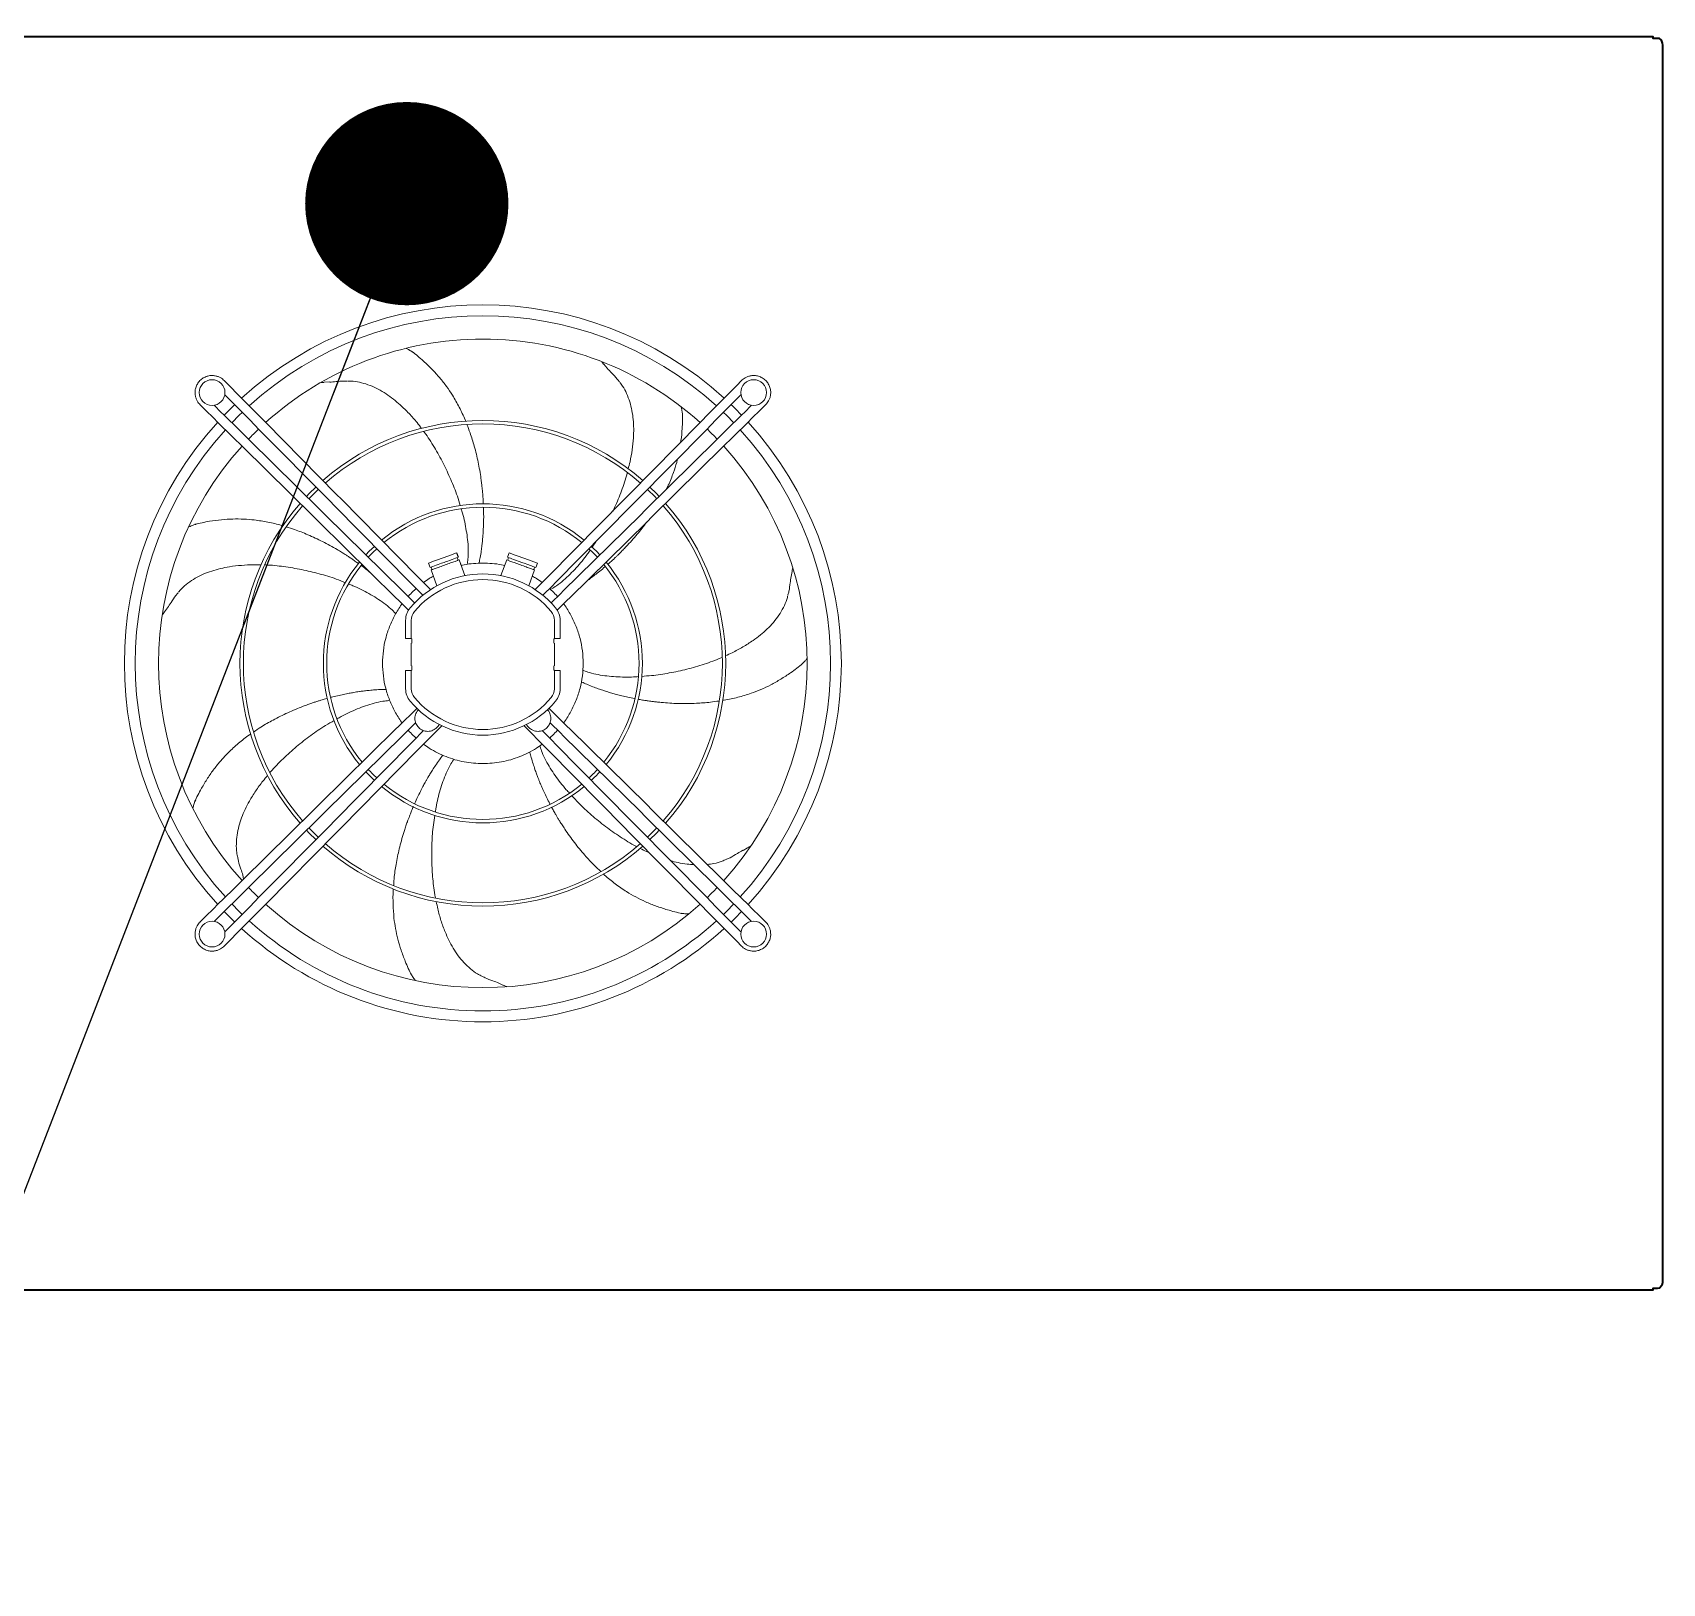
# Model space of a CAD drawing. Extents: x 28911 to 70911, y -59 to 29641.
# Drawn here: x 47684 to 48886, y 15614 to 16759 of the extents above; entities that cross this region are included whole.
import ezdxf

# ---------------------------------------------------------------- set-up
doc = ezdxf.new("R2010")
doc.units = 0
doc.header["$LTSCALE"] = 300
doc.header["$MEASUREMENT"] = 0
doc.layers.add('22 CONTINUA 0.18', color=3, linetype='Continuous', lineweight=18)
doc.layers.add('23 CONTINUA 0.35', color=4, linetype='Continuous', lineweight=35)
doc.styles.get("Standard").update_dxf_attribs({"font": 'STANDARD'})
doc.dimstyles.new('sc1a50_pollici', dxfattribs={"dimscale": 50, "dimtxt": 3, "dimasz": 3, "dimexe": 0, "dimexo": 0, "dimgap": 1, "dimtad": 1, "dimzin": 12, "dimdsep": 46, "dimtxsty": 'Standard', "dimblk": 'CLOSEDBLANK', "dimcen": 1, "dimclrd": 253, "dimclre": 253, "dimclrt": 2, "dimadec": 0, "dimazin": 3, "dimtfac": 1, "dimtmove": 0, "dimatfit": 1, "dimldrblk": 'CLOSEDBLANK', "dimfxl": 1, "dimtolj": 1, "dimtzin": 0, "dimarcsym": 0})

# ---------------------------------------------------------------- blocks, each defined once
blk = doc.blocks.new('A$Cb5c88366')
at = {"layer": '22 CONTINUA 0.18', "color": 253}
for p, q in [((851.4, 698.6), (848, 700.1)), ((916, 692.2), (916.6, 691)), ((675.9, 667.6), (672.4, 671.1)), ((682.9, 660.4), (675.9, 667.6)), ((1050.5, 667.6), (1043.5, 660.4)), ((1054, 671.1), (1050.5, 667.6)), ((654.6, 653.3), (658.1, 649.8)), ((658.1, 649.8), (665.3, 642.8)), ((670.2, 647.7), (665, 652.9)), ((672.8, 660.7), (678, 655.5)), ((678, 655.5), (679.7, 653.8)), ((679.7, 653.8), (691.2, 642.1)), ((684.7, 658.7), (682.9, 660.4)), ((696.2, 647), (684.7, 658.7)), ((1041.7, 658.7), (1030.2, 647)), ((1035.2, 642.1), (1046.7, 653.8)), ((1043.5, 660.4), (1041.7, 658.7)), ((1046.7, 653.8), (1048.4, 655.5)), ((1048.4, 655.5), (1053.6, 660.7)), ((1061.4, 652.9), (1056.2, 647.7)), ((1061.1, 642.8), (1068.3, 649.8)), ((1068.3, 649.8), (1071.8, 653.3)), ((665.3, 642.8), (667, 641)), ((667, 641), (678.7, 629.5)), ((671.9, 646), (670.2, 647.7)), ((683.6, 634.5), (671.9, 646)), ((691.2, 642.1), (698.2, 634.9)), ((703.2, 639.9), (696.2, 647)), ((755.2, 587.2), (703.2, 639.9)), ((1023.2, 639.9), (971.2, 587.2)), ((1030.2, 647), (1023.2, 639.9)), ((1028.2, 634.9), (1035.2, 642.1)), ((1054.5, 646), (1042.8, 634.5)), ((1047.7, 629.5), (1059.4, 641)), ((1056.2, 647.7), (1054.5, 646)), ((1059.4, 641), (1061.1, 642.8)), ((678.7, 629.5), (685.8, 622.5)), ((690.8, 627.5), (683.6, 634.5)), ((743.4, 575.5), (690.8, 627.5)), ((698.2, 634.9), (750.2, 582.3)), ((976.2, 582.3), (1028.2, 634.9)), ((1035.6, 627.5), (983, 575.5)), ((1042.8, 634.5), (1035.6, 627.5)), ((1040.6, 622.5), (1047.7, 629.5)), ((685.8, 622.5), (738.5, 570.5)), ((987.9, 570.5), (1040.6, 622.5)), ((1040.4, 618.9), (1039.7, 621.6)), ((671.2, 600.5), (668, 598.7)), ((750.2, 582.3), (753.8, 578.7)), ((753.8, 578.7), (809.8, 521.8)), ((758.8, 583.6), (755.2, 587.2)), ((814.8, 526.7), (758.8, 583.6)), ((967.6, 583.6), (911.6, 526.7)), ((916.6, 521.8), (972.6, 578.7)), ((971.2, 587.2), (967.6, 583.6)), ((972.6, 578.7), (976.2, 582.3)), ((738.5, 570.5), (742.1, 566.9)), ((742.1, 566.9), (799, 510.9)), ((747, 571.9), (743.4, 575.5)), ((803.9, 515.9), (747, 571.9)), ((979.4, 571.9), (922.5, 515.9)), ((927.4, 510.9), (984.3, 566.9)), ((983, 575.5), (979.4, 571.9)), ((984.3, 566.9), (987.9, 570.5)), ((1075.7, 564.4), (1075.1, 563.2)), ((809.8, 521.8), (811.7, 519.9)), ((811.7, 519.9), (819.4, 512.1)), ((813.9, 517.6), (812.7, 516.6)), ((816.7, 524.8), (814.8, 526.7)), ((832.8, 508.5), (816.7, 524.8)), ((909.7, 524.8), (893.6, 508.5)), ((907, 512.1), (914.7, 519.9)), ((911.6, 526.7), (909.7, 524.8)), ((913.7, 516.6), (912.5, 517.6)), ((914.7, 519.9), (916.6, 521.8)), ((799, 510.9), (800.9, 509)), ((800.9, 509), (814.4, 495.7)), ((805.8, 514), (803.9, 515.9)), ((813.6, 506.3), (805.8, 514)), ((809.1, 513), (808.1, 511.7)), ((912, 495.7), (925.5, 509)), ((920.6, 514), (912.8, 506.3)), ((918.3, 511.7), (917.3, 513)), ((922.5, 515.9), (920.6, 514)), ((925.5, 509), (927.4, 510.9)), ((806.2, 467.9), (806.2, 481.2)), ((810.4, 481.2), (810.4, 467.8)), ((916, 467.8), (916, 481.2)), ((920.2, 481.2), (920.2, 467.9)), ((627.5, 462.9), (628.6, 463.8)), ((810.4, 467.8), (806.2, 467.9)), ((810.3, 447.7), (810.3, 464.3)), ((810.7, 467.5), (810.4, 467.8)), ((810.8, 464.3), (810.8, 467.5)), ((915.6, 467.5), (915.6, 464.3)), ((916, 467.8), (915.7, 467.5)), ((920.2, 467.9), (916, 467.8)), ((916.1, 464.3), (916.1, 447.7)), ((810.8, 444.5), (810.8, 447.7)), ((915.6, 447.7), (915.6, 444.5)), ((806.2, 444.1), (810.4, 444.2)), ((806.2, 430.8), (806.2, 444.1)), ((810.4, 444.2), (810.7, 444.5)), ((810.4, 444.2), (810.4, 430.8)), ((915.7, 444.5), (916, 444.2)), ((916, 444.2), (920.2, 444.1)), ((916, 430.8), (916, 444.2)), ((920.2, 444.1), (920.2, 430.8)), ((808.3, 423.3), (800.9, 416)), ((925.5, 416), (918.1, 423.3)), ((1096, 421.5), (1098.2, 424.5)), ((799, 414.1), (742.1, 358.1)), ((747, 353.1), (803.9, 409.1)), ((800.9, 416), (799, 414.1)), ((803.9, 409.1), (805.8, 411)), ((805.8, 411), (812.8, 417.9)), ((808.1, 413.3), (809.1, 412)), ((818.9, 412.3), (811.7, 405.1)), ((914.7, 405.1), (907.5, 412.3)), ((913.6, 417.9), (920.6, 411)), ((917.3, 412), (918.3, 413.3)), ((920.6, 411), (922.5, 409.1)), ((922.5, 409.1), (979.4, 353.1)), ((927.4, 414.1), (925.5, 416)), ((984.3, 358.1), (927.4, 414.1)), ((635.7, 398.4), (635, 394.8)), ((809.8, 403.2), (753.8, 346.3)), ((758.8, 341.4), (814.8, 398.3)), ((811.7, 405.1), (809.8, 403.2)), ((812.7, 408.4), (813.9, 407.4)), ((814.8, 398.3), (816.7, 400.2)), ((816.7, 400.2), (824.5, 408.1)), ((829.2, 405.3), (825, 393.6)), ((845.6, 386.1), (849.9, 397.8)), ((876.5, 397.8), (880.8, 386.1)), ((901.4, 393.6), (897.2, 405.3)), ((901.9, 408.1), (909.7, 400.2)), ((909.7, 400.2), (911.6, 398.3)), ((911.6, 398.3), (967.6, 341.4)), ((912.5, 407.4), (913.7, 408.4)), ((916.6, 403.2), (914.7, 405.1)), ((972.6, 346.3), (916.6, 403.2)), ((824.2, 391.8), (823, 388.5)), ((823, 388.5), (824.2, 391.8)), ((827.6, 386.8), (823, 388.5)), ((824.2, 391.8), (825.5, 391.3)), ((825.7, 393.4), (825, 391.5)), ((827.4, 390.6), (828.7, 390.1)), ((838, 383.1), (828.9, 386.3)), ((830.1, 389.6), (832.7, 388.7)), ((836.5, 387.3), (839.2, 386.3)), ((840.5, 385.9), (841.8, 385.4)), ((844.2, 384.5), (844.9, 386.4)), ((881.5, 386.4), (882.2, 384.5)), ((884.6, 385.4), (885.9, 385.9)), ((887.2, 386.3), (889.9, 387.3)), ((897.5, 386.3), (888.4, 383.1)), ((893.7, 388.7), (896.3, 389.6)), ((897.7, 390.1), (899, 390.6)), ((903.4, 388.5), (898.8, 386.8)), ((901.4, 391.5), (900.7, 393.4)), ((900.9, 391.3), (902.2, 391.8)), ((903.4, 388.5), (902.2, 391.8)), ((902.2, 391.8), (903.4, 388.5)), ((779.9, 372.8), (782.6, 376.8)), ((843.8, 380.9), (839.3, 382.6)), ((843.7, 384.7), (845, 384.2)), ((845, 384.2), (843.8, 380.9)), ((843.9, 380.9), (845.1, 384.2)), ((881.3, 384.2), (882.5, 380.9)), ((881.4, 384.2), (882.7, 384.7)), ((882.6, 380.9), (881.4, 384.2)), ((887.1, 382.6), (882.6, 380.9)), ((738.5, 354.5), (685.8, 302.5)), ((690.8, 297.5), (743.4, 349.5)), ((742.1, 358.1), (738.5, 354.5)), ((743.4, 349.5), (747, 353.1)), ((979.4, 353.1), (983, 349.5)), ((983, 349.5), (1035.6, 297.5)), ((987.9, 354.5), (984.3, 358.1)), ((1040.6, 302.5), (987.9, 354.5)), ((1075.4, 359.9), (1074.1, 359.6)), ((750.2, 342.7), (698.2, 290.1)), ((703.2, 285.1), (755.2, 337.8)), ((753.8, 346.3), (750.2, 342.7)), ((755.2, 337.8), (758.8, 341.4)), ((967.6, 341.4), (971.2, 337.8)), ((971.2, 337.8), (1023.2, 285.1)), ((976.2, 342.7), (972.6, 346.3)), ((1028.2, 290.1), (976.2, 342.7)), ((685.8, 302.5), (678.7, 295.5)), ((1047.7, 295.5), (1040.6, 302.5)), ((678.7, 295.5), (667, 284)), ((671.9, 279), (683.6, 290.5)), ((683.6, 290.5), (690.8, 297.5)), ((698.2, 290.1), (691.2, 282.9)), ((1035.2, 282.9), (1028.2, 290.1)), ((1035.6, 297.5), (1042.8, 290.5)), ((1042.8, 290.5), (1054.5, 279)), ((1059.4, 284), (1047.7, 295.5)), ((665.3, 282.2), (658.1, 275.2)), ((665, 272.1), (670.2, 277.3)), ((667, 284), (665.3, 282.2)), ((670.2, 277.3), (671.9, 279)), ((691.2, 282.9), (679.7, 271.2)), ((684.7, 266.3), (696.2, 278)), ((696.2, 278), (703.2, 285.1)), ((715.9, 278.5), (715.9, 279.8)), ((1023.2, 285.1), (1030.2, 278)), ((1030.2, 278), (1041.7, 266.3)), ((1046.7, 271.2), (1035.2, 282.9)), ((1054.5, 279), (1056.2, 277.3)), ((1056.2, 277.3), (1061.4, 272.1)), ((1061.1, 282.2), (1059.4, 284)), ((1068.3, 275.2), (1061.1, 282.2)), ((658.1, 275.2), (654.6, 271.7)), ((678, 269.5), (672.8, 264.3)), ((675.9, 257.4), (682.9, 264.6)), ((679.7, 271.2), (678, 269.5)), ((682.9, 264.6), (684.7, 266.3)), ((1041.7, 266.3), (1043.5, 264.6)), ((1043.5, 264.6), (1050.5, 257.4)), ((1048.4, 269.5), (1046.7, 271.2)), ((1053.6, 264.3), (1048.4, 269.5)), ((1071.8, 271.7), (1068.3, 275.2)), ((672.4, 253.9), (675.9, 257.4)), ((976.3, 254.9), (980.4, 255.1)), ((1050.5, 257.4), (1054, 253.9)), ((771.4, 244.7), (774, 241.7))]:
    blk.add_line(p, q, dxfattribs=at)
at = {"layer": '22 CONTINUA 0.18', "color": 253, "flags": 128}
for points in [[(678, 640), (683.5, 645.5), (685.7, 647.7)], [(1040.7, 647.7), (1042.9, 645.5), (1048.4, 640)], [(740, 592.6), (735.1, 587.8), (733.1, 585.7)], [(734.9, 583.9), (739, 588.1), (741.8, 590.8)], [(984.6, 590.8), (987.4, 588.1), (991.5, 583.9)], [(993.3, 585.7), (991.3, 587.8), (986.4, 592.6)], [(776.9, 382.5), (779.4, 379.8), (783.2, 376.2)], [(784.9, 377.9), (782.3, 380.5), (778.6, 384.2)], [(947.8, 384.2), (944.1, 380.5), (941.5, 377.9)], [(943.2, 376.2), (947, 379.8), (949.5, 382.5)], [(733.1, 339.3), (735.1, 337.2), (740, 332.4)], [(741.8, 334.2), (736.2, 339.7), (734.9, 341.1)], [(991.5, 341.1), (990.2, 339.7), (984.6, 334.2)], [(986.4, 332.4), (991.3, 337.2), (993.3, 339.3)], [(685.7, 277.3), (683.5, 279.5), (678, 285)], [(1048.4, 285), (1042.9, 279.5), (1040.7, 277.3)]]:
    blk.add_lwpolyline(points, dxfattribs=at)
at = {"layer": '22 CONTINUA 0.18', "color": 253}
for centre in [(663.4, 662.3), (1063, 662.3), (663.4, 262.7), (1063, 262.7)]:
    blk.add_circle(centre, 9.5, dxfattribs=at)
for centre, radius, start, end in [((863.2, 462.5), 264.5, 90, 132.2969), ((863.2, 462.5), 264.5, 47.7031, 90), ((863.2, 462.5), 256.5, 90, 132.2248), ((863.2, 462.5), 256.5, 47.7752, 90), ((863.2, 462.5), 239.3, 47.9467, 132.0533), ((663.4, 662.3), 12.6, 44.6358, 45.3525), ((863.2, 462.5), 264.5, 133.8138, 136.1862), ((863.2, 462.5), 264.5, 43.8138, 46.1862), ((1063, 662.3), 12.6, 314.6358, 315.3525), ((863.2, 462.5), 264.5, 137.7031, 222.2969), ((863.2, 462.5), 179.2, 90, 131.1967), ((863.2, 462.5), 176.7, 48.8516, 131.1484), ((863.2, 462.5), 179.2, 48.8033, 90), ((863.2, 462.5), 264.5, 317.7031, 42.2969), ((863.2, 462.5), 256.5, 137.7752, 222.2248), ((863.2, 462.5), 239.3, 133.7303, 136.2697), ((863.2, 462.5), 239.3, 43.7303, 46.2697), ((863.2, 462.5), 256.5, 317.7752, 42.2248), ((863.2, 462.5), 239.3, 137.9467, 222.0533), ((863.2, 462.5), 239.3, 317.9467, 42.0533), ((863.2, 462.5), 179.2, 138.8033, 221.1967), ((863.2, 462.5), 176.7, 138.8516, 221.1484), ((863.2, 462.5), 117.7, 90, 129.4126), ((863.2, 462.5), 115.2, 50.7004, 129.2996), ((863.2, 462.5), 117.7, 50.5874, 90), ((863.2, 462.5), 176.7, 318.8516, 41.1484), ((863.2, 462.5), 179.2, 318.8033, 41.1967), ((863.2, 462.5), 117.7, 132.8266, 137.1734), ((863.2, 462.5), 115.2, 132.788, 137.212), ((863.2, 462.5), 115.2, 42.788, 47.212), ((863.2, 462.5), 117.7, 42.8266, 47.1734), ((863.2, 462.5), 117.7, 140.5874, 219.4126), ((863.2, 462.5), 115.2, 140.7004, 219.2996), ((863.2, 462.5), 115.2, 320.6189, 39.2996), ((863.2, 462.5), 117.7, 320.67, 39.4126), ((863.2, 445.5), 70, 40.0248, 139.9752), ((863.2, 445.5), 65.8, 40.0248, 139.9752), ((820.7, 481.2), 14.5, 139.9752, 180), ((820.7, 481.2), 10.3, 139.9752, 180), ((905.7, 481.2), 10.3, 0, 40.0248), ((905.7, 481.2), 14.5, 0, 40.0248), ((820.7, 430.8), 14.5, 180, 220.0248), ((863.2, 466.5), 70, 220.0248, 319.9752), ((820.7, 430.8), 10.3, 180, 220.0248), ((863.2, 466.5), 65.8, 220.0248, 319.9752), ((905.7, 430.8), 10.3, 319.9752, 0), ((905.7, 430.8), 14.5, 319.9752, 0), ((863.2, 462.5), 115.2, 230.7004, 270), ((863.2, 462.5), 115.2, 270, 309.2996), ((863.2, 462.5), 117.7, 230.5874, 309.4126), ((863.2, 462.5), 179.2, 228.8033, 311.1967), ((863.2, 462.5), 176.7, 228.8516, 270), ((863.2, 462.5), 176.7, 270, 311.1484), ((863.2, 462.5), 239.3, 223.7303, 226.2697), ((863.2, 462.5), 239.3, 313.7303, 316.2697), ((863.2, 462.5), 264.5, 223.8138, 226.1862), ((863.2, 462.5), 239.3, 227.9467, 270), ((863.2, 462.5), 239.3, 270, 312.0533), ((863.2, 462.5), 264.5, 313.8138, 316.1862), ((663.4, 262.7), 12.6, 134.6358, 135.3525), ((863.2, 462.5), 264.5, 227.7031, 312.2969), ((863.2, 462.5), 256.5, 227.7752, 312.2248), ((1063, 262.7), 12.6, 224.6358, 225.3525)]:
    blk.add_arc(centre, radius, start, end, dxfattribs=at)
for points, knots in [([(847.9, 700), (847.2, 700.2), (846.5, 700.6), (845.7, 701), (845.6, 701.1)], [0, 0, 0, 0, 0.8151336, 1, 1, 1, 1]), ([(851.4, 698.4), (852.9, 697.9), (856.3, 696.5), (860.6, 695.1), (863.3, 693.6), (864.1, 693.2)], [0, 0, 0, 0, 0.3364574, 0.7951713, 1, 1, 1, 1]), ([(864.5, 693), (865.4, 692.6), (868.2, 691.2), (872.5, 687.9), (877.3, 683.4), (881.5, 678.3), (885.2, 672.7), (888.4, 666.8), (891.4, 660), (894.2, 652.3), (896.3, 644.8), (897.2, 640.1), (897.6, 638.3)], [0, 0, 0, 0, 0.049499, 0.149739, 0.250006, 0.350304, 0.450625, 0.550965, 0.651315, 0.785101, 0.918896, 1, 1, 1, 1]), ([(916.2, 691.9), (916.1, 692), (915.7, 692.6), (915, 693.7), (914.2, 694.9), (913.5, 695.8), (913.2, 696.3), (913.1, 696.4)], [0, 0, 0, 0, 0.101371, 0.362903, 0.665465, 0.895274, 1, 1, 1, 1]), ([(915.9, 692.4), (916.7, 690.8), (918.3, 687.6), (920.9, 681.4), (923.6, 674.2), (926, 666.2), (927.7, 658.3), (929, 649.7), (929.5, 640.3), (929.6, 633.1), (929.3, 629.3), (929.3, 628.9)], [0, 0, 0, 0, 0.084137, 0.170783, 0.303249, 0.431574, 0.554368, 0.672846, 0.828681, 0.982495, 1, 1, 1, 1]), ([(654.6, 653.3), (654.2, 653.7), (653.8, 654.1), (653.1, 655), (652.8, 655.5), (652.1, 656.7), (651.8, 657.4), (651.3, 658.8), (651.1, 659.6), (650.9, 661.2), (650.8, 662.1), (650.9, 664), (651.1, 664.9), (651.6, 666.8), (652.1, 667.7), (653.1, 669.5), (653.7, 670.4), (655.2, 671.9), (656, 672.5), (657.8, 673.6), (658.8, 674), (660.6, 674.6), (661.6, 674.8), (663.4, 674.9), (664.3, 674.9), (666, 674.6), (666.8, 674.4), (668.2, 674), (668.8, 673.7), (670, 673), (670.6, 672.7), (671.5, 672), (671.9, 671.6), (672.3, 671.2)], [0, 0, 0, 0, 0.0625, 0.0625, 0.125, 0.125, 0.1875, 0.1875, 0.25, 0.25, 0.3125, 0.3125, 0.375, 0.375, 0.4375, 0.4375, 0.5, 0.5, 0.5625, 0.5625, 0.625, 0.625, 0.6875, 0.6875, 0.75, 0.75, 0.8125, 0.8125, 0.875, 0.875, 0.9375, 0.9375, 1, 1, 1, 1]), ([(1054, 671.1), (1054.4, 671.5), (1054.8, 671.9), (1055.7, 672.6), (1056.2, 672.9), (1057.4, 673.6), (1058.1, 673.9), (1059.5, 674.4), (1060.3, 674.6), (1061.9, 674.8), (1062.8, 674.9), (1064.7, 674.8), (1065.6, 674.6), (1067.5, 674.1), (1068.4, 673.6), (1070.2, 672.6), (1071.1, 672), (1072.6, 670.5), (1073.2, 669.7), (1074.3, 667.9), (1074.7, 666.9), (1075.3, 665.1), (1075.5, 664.1), (1075.6, 662.3), (1075.6, 661.4), (1075.3, 659.7), (1075.1, 658.9), (1074.7, 657.5), (1074.4, 656.9), (1073.7, 655.7), (1073.4, 655.1), (1072.7, 654.2), (1072.3, 653.8), (1071.9, 653.4)], [0, 0, 0, 0, 0.0625, 0.0625, 0.125, 0.125, 0.1875, 0.1875, 0.25, 0.25, 0.3125, 0.3125, 0.375, 0.375, 0.4375, 0.4375, 0.5, 0.5, 0.5625, 0.5625, 0.625, 0.625, 0.6875, 0.6875, 0.75, 0.75, 0.8125, 0.8125, 0.875, 0.875, 0.9375, 0.9375, 1, 1, 1, 1]), ([(717, 646.9), (716.7, 647), (715.6, 647.1), (713.7, 647.3), (712, 647.3), (711.3, 647.3)], [0, 0, 0, 0, 0.128359, 0.606902, 1, 1, 1, 1]), ([(716.3, 647.1), (718.1, 646.7), (721.6, 645.9), (728.1, 644.1), (735.3, 641.7), (743.1, 638.6), (750.4, 635), (757.9, 630.6), (765.6, 625.2), (771.2, 620.8), (774, 618.2), (774.2, 618)], [0, 0, 0, 0, 0.084186, 0.170883, 0.303425, 0.431824, 0.55469, 0.673236, 0.829161, 0.983064, 1, 1, 1, 1]), ([(898.2, 635.5), (898.2, 635.3), (899.2, 630.7), (900.2, 621.6), (901.1, 608.3), (900.9, 595), (900.1, 583.7), (899, 577), (898.6, 574.6)], [0, 0, 0, 0, 0.0111633, 0.2285477, 0.4459426, 0.663346, 0.8807622, 1, 1, 1, 1]), ([(929, 626.3), (928.9, 624.1), (928.5, 618.5), (927, 609), (924.6, 597.7), (922, 588.7), (920, 582.6), (919, 579.7), (918.1, 577.3), (917.3, 575), (916.3, 572.6), (915.4, 570.2), (914.7, 568.7), (914.5, 568.2)], [0, 0, 0, 0, 0.10668, 0.280631, 0.480106, 0.68522, 0.745956, 0.79773, 0.84054, 0.875243, 0.916832, 0.974446, 1, 1, 1, 1]), ([(776.2, 616.1), (777.8, 614.6), (781.9, 610.8), (788.4, 603.7), (795.8, 594.8), (801.2, 587.2), (804.7, 581.8), (806.4, 579.2), (807.7, 577), (808.9, 575), (810.3, 572.6), (811.5, 570.5), (812.2, 569.1), (812.5, 568.7)], [0, 0, 0, 0, 0.1068127, 0.2811224, 0.4810089, 0.686547, 0.7474078, 0.799289, 0.8421875, 0.8769616, 0.9186372, 0.9763692, 1, 1, 1, 1]), ([(1040.3, 618.8), (1040.8, 617.3), (1041.9, 613.8), (1043.4, 609.7), (1043.9, 606.9), (1044, 606.1)], [0, 0, 0, 0, 0.349572, 0.826216, 1, 1, 1, 1]), ([(671.4, 600.4), (672.7, 601.2), (675.9, 603), (679.7, 605.5), (682.5, 606.7), (683.4, 607)], [0, 0, 0, 0, 0.336535, 0.795356, 1, 1, 1, 1]), ([(683.8, 607.2), (684.7, 607.6), (687.5, 609), (692.2, 610.2), (696, 610.7), (697.6, 610.9)], [0, 0, 0, 0, 0.221338, 0.669173, 1, 1, 1, 1]), ([(707.3, 611.1), (709.1, 611), (713, 610.7), (718.9, 609.7), (722.9, 608.6), (724.8, 608.1)], [0, 0, 0, 0, 0.297299, 0.674664, 1, 1, 1, 1]), ([(740.2, 602.3), (741, 602), (743.3, 601.1), (745.6, 599.8), (747.1, 599)], [0, 0, 0, 0, 0.2994085, 1, 1, 1, 1]), ([(1044.1, 605.8), (1044.4, 604.6), (1045.1, 601.3), (1045.2, 595.8), (1044.7, 589.2), (1043.3, 582.7), (1041.3, 576.4), (1038.7, 570.2), (1035.2, 563.6), (1030.9, 556.6), (1026.3, 550.2), (1023.2, 546.6), (1022, 545.2)], [0, 0, 0, 0, 0.057232, 0.156541, 0.255876, 0.355241, 0.45463, 0.554037, 0.653453, 0.785996, 0.918547, 1, 1, 1, 1]), ([(668, 598.6), (667.4, 598.2), (666.7, 597.9), (666, 597.6), (665.9, 597.5)], [0, 0, 0, 0, 0.880812, 1, 1, 1, 1]), ([(749.7, 597.7), (749.9, 597.6), (754.1, 595.5), (761.9, 590.6), (772.8, 583), (783.1, 574.6), (791.4, 566.9), (796, 561.9), (797.7, 560.1)], [0, 0, 0, 0, 0.011177, 0.228343, 0.445519, 0.662704, 0.879901, 1, 1, 1, 1]), ([(813.7, 566.3), (813.7, 566.3), (814.6, 564.7), (816, 561.8), (818, 557.7), (819.6, 554), (820.9, 551.1), (821.8, 548.7), (822.7, 546.5), (823.7, 543.8), (824.9, 540.5), (826.2, 536.5), (827.4, 532.3), (828.2, 529.5), (828.5, 528.2)], [0, 0, 0, 0, 0.006052, 0.12584, 0.237082, 0.335581, 0.42134, 0.471919, 0.524115, 0.593104, 0.679327, 0.782767, 0.903412, 1, 1, 1, 1]), ([(898.2, 572.1), (898.1, 571), (897.3, 565.5), (895.4, 558), (892.7, 549.6), (890.3, 543.5), (887.8, 538.1), (885.7, 535), (884.9, 533.8)], [0, 0, 0, 0, 0.082898, 0.405161, 0.566397, 0.727696, 0.889081, 1, 1, 1, 1]), ([(913.5, 566), (913.5, 565.9), (912.8, 564.3), (911.4, 561.3), (909.4, 557.3), (907.6, 553.6), (906.1, 550.8), (904.8, 548.6), (903.6, 546.5), (902.2, 544.1), (900.3, 541.1), (898, 537.6), (895.5, 534), (893.7, 531.6), (892.9, 530.6)], [0, 0, 0, 0, 0.006203, 0.125972, 0.237197, 0.335682, 0.421428, 0.471999, 0.524187, 0.593166, 0.679375, 0.7828, 0.903427, 1, 1, 1, 1]), ([(1075.6, 564.1), (1075.6, 564.2), (1075.8, 564.8), (1076.2, 565.9), (1076.6, 567.3), (1076.9, 568.4), (1077.1, 569), (1077.1, 569.3)], [0, 0, 0, 0, 0.055943, 0.363958, 0.633192, 0.854564, 1, 1, 1, 1]), ([(799.3, 558.3), (800.1, 557.4), (803.9, 553.4), (808.6, 547.2), (813.5, 539.9), (816.8, 534.2), (819.4, 528.9), (820.5, 525.4), (821, 523.9)], [0, 0, 0, 0, 0.084195, 0.406377, 0.567572, 0.72883, 0.890175, 1, 1, 1, 1]), ([(1075.9, 564.6), (1075.1, 563), (1073.6, 559.7), (1070.3, 553.8), (1066.4, 547.3), (1061.6, 540.4), (1056.5, 534.1), (1050.5, 527.8), (1043.6, 521.5), (1038, 516.9), (1034.8, 514.8), (1034.5, 514.6)], [0, 0, 0, 0, 0.084072, 0.17065, 0.303013, 0.431239, 0.553938, 0.672323, 0.828038, 0.981732, 1, 1, 1, 1]), ([(1020.3, 543.1), (1020.1, 542.9), (1017.1, 539.3), (1010.6, 532.8), (1000.8, 523.8), (990.3, 515.7), (981, 509.2), (975, 505.9), (972.9, 504.7)], [0, 0, 0, 0, 0.011293, 0.22843, 0.445579, 0.662735, 0.879905, 1, 1, 1, 1]), ([(863.2, 536.5), (860.9, 536.4), (856.2, 536.3), (849.4, 535.3), (842.6, 533.7), (836, 531.4), (829.7, 528.6), (824.1, 525.5), (820.8, 523.1), (819.4, 522.1)], [0, 0, 0, 0, 0.14821, 0.29642, 0.44463, 0.59284, 0.74105, 0.88926, 1, 1, 1, 1]), ([(907, 522.1), (905.6, 523.1), (902.3, 525.5), (896.7, 528.6), (890.4, 531.4), (883.8, 533.7), (877, 535.3), (870.2, 536.3), (865.5, 536.4), (863.2, 536.5)], [0, 0, 0, 0, 0.11074, 0.25895, 0.40716, 0.55537, 0.70358, 0.85179, 1, 1, 1, 1]), ([(803.6, 506.3), (803.5, 506.2), (801.4, 503.6), (798.2, 498.1), (794.2, 489.7), (791.3, 480.9), (789.6, 471.8), (789, 462.5), (789.6, 453.2), (791.3, 444.1), (794.2, 435.3), (798.2, 426.9), (801.4, 421.4), (803.5, 418.8), (803.6, 418.7)], [0, 0, 0, 0, 0.006033, 0.104827, 0.20362, 0.302413, 0.401207, 0.5, 0.598793, 0.697587, 0.79638, 0.895173, 0.993967, 1, 1, 1, 1]), ([(815.6, 496.7), (815.3, 497.1), (814.5, 497.9), (813.7, 499.5), (813.2, 501.3), (813, 503.2), (813.2, 505), (813.7, 506.8), (814.6, 508.5), (815.8, 509.9), (817.2, 511.1), (818.9, 512), (820.7, 512.6), (821.9, 512.6), (822.5, 512.7)], [0, 0, 0, 0, 0.067754, 0.152503, 0.237253, 0.322003, 0.406752, 0.491502, 0.576252, 0.661001, 0.745751, 0.830501, 0.91525, 1, 1, 1, 1]), ([(822.5, 512.7), (823.2, 512.6), (824.5, 512.5), (826.4, 511.9), (828.1, 510.9), (829.6, 509.6), (830.5, 508.4), (830.9, 507.7), (830.9, 507.5)], [0, 0, 0, 0, 0.188901, 0.377801, 0.566702, 0.755603, 0.944504, 1, 1, 1, 1]), ([(895.5, 507.5), (895.5, 507.7), (895.9, 508.4), (896.8, 509.6), (898.3, 510.9), (900, 511.9), (901.9, 512.5), (903.2, 512.6), (903.9, 512.7)], [0, 0, 0, 0, 0.055496, 0.244397, 0.433298, 0.622199, 0.811099, 1, 1, 1, 1]), ([(903.9, 512.7), (904.5, 512.6), (905.7, 512.6), (907.5, 512), (909.2, 511.1), (910.6, 509.9), (911.8, 508.5), (912.7, 506.8), (913.2, 505), (913.4, 503.2), (913.2, 501.3), (912.7, 499.5), (911.9, 497.9), (911.1, 497.1), (910.8, 496.7)], [0, 0, 0, 0, 0.08475, 0.169499, 0.254249, 0.338999, 0.423748, 0.508498, 0.593248, 0.677997, 0.762747, 0.847497, 0.932246, 1, 1, 1, 1]), ([(922.8, 418.7), (922.9, 418.8), (925, 421.4), (928.2, 426.9), (932.2, 435.3), (935.1, 444.1), (936.8, 453.2), (937.4, 462.5), (936.8, 471.8), (935.1, 480.9), (932.2, 489.7), (928.2, 498.1), (925, 503.6), (922.9, 506.2), (922.8, 506.3)], [0, 0, 0, 0, 0.006033, 0.104827, 0.20362, 0.302413, 0.401207, 0.5, 0.598793, 0.697587, 0.79638, 0.895173, 0.993967, 1, 1, 1, 1]), ([(1032.3, 513.1), (1030.5, 511.9), (1025.9, 508.7), (1017.5, 504), (1007.1, 498.8), (998.5, 495.2), (992.6, 493), (989.6, 491.9), (987.2, 491.1), (984.9, 490.4), (982.4, 489.6), (980, 488.9), (978.4, 488.5), (977.9, 488.3)], [0, 0, 0, 0, 0.106992, 0.281039, 0.480623, 0.685851, 0.74662, 0.798423, 0.841256, 0.875978, 0.917591, 0.975236, 1, 1, 1, 1]), ([(970.7, 503.4), (969.7, 502.9), (965, 500.1), (957.9, 496.9), (949.7, 493.7), (943.4, 491.8), (937.7, 490.4), (934, 490.1), (932.6, 490)], [0, 0, 0, 0, 0.082603, 0.406123, 0.567988, 0.729916, 0.891931, 1, 1, 1, 1]), ([(627.3, 462.7), (628.7, 463.9), (631.5, 466.2), (637, 470.1), (643.3, 474.2), (650.6, 478.4), (658, 481.9), (666.1, 485), (675.1, 487.6), (682.1, 489.3), (685.8, 489.8), (686.1, 489.9)], [0, 0, 0, 0, 0.084254, 0.171019, 0.303668, 0.43217, 0.555133, 0.673774, 0.829824, 0.983849, 1, 1, 1, 1]), ([(688.9, 490.3), (691, 490.6), (696.6, 491.4), (706.2, 492.1), (717.8, 492.3), (727.1, 491.8), (733.4, 491.2), (736.5, 490.8), (739.1, 490.5), (741.4, 490.2), (744.1, 489.8), (746.5, 489.4), (748.2, 489.1), (748.7, 489)], [0, 0, 0, 0, 0.106714, 0.280731, 0.480283, 0.685476, 0.746235, 0.798029, 0.840856, 0.875571, 0.917177, 0.974812, 1, 1, 1, 1]), ([(751.1, 488.5), (751.2, 488.5), (752.9, 488.2), (756.1, 487.5), (760.5, 486.5), (764.5, 485.5), (767.6, 484.6), (770, 483.9), (772.3, 483.2), (775, 482.3), (778.3, 481.2), (782.3, 479.7), (786.3, 478.1), (789, 476.9), (790.2, 476.3)], [0, 0, 0, 0, 0.006577, 0.126301, 0.237484, 0.335932, 0.421646, 0.472197, 0.524366, 0.593319, 0.679496, 0.782882, 0.903463, 1, 1, 1, 1]), ([(975.5, 487.7), (975.4, 487.6), (973.7, 487.2), (970.5, 486.4), (966.1, 485.4), (962.1, 484.6), (959, 484.1), (956.4, 483.6), (954.1, 483.3), (951.3, 482.9), (947.8, 482.5), (943.6, 482.1), (939.2, 481.8), (936.3, 481.7), (935, 481.7)], [0, 0, 0, 0, 0.007027, 0.126697, 0.23783, 0.336233, 0.421908, 0.472437, 0.524582, 0.593503, 0.679641, 0.78298, 0.903507, 1, 1, 1, 1]), ([(686.7, 458.1), (686.9, 458.2), (691.2, 460.1), (699.9, 463.2), (712.6, 467), (725.6, 469.7), (736.8, 471.5), (743.6, 471.9), (746, 472.1)], [0, 0, 0, 0, 0.011373, 0.22854, 0.445717, 0.662903, 0.880101, 1, 1, 1, 1]), ([(748.4, 472.3), (749.6, 472.4), (755.2, 472.8), (762.9, 472.6), (771.7, 471.9), (778.2, 470.9), (784, 469.6), (787.5, 468.3), (788.9, 467.8)], [0, 0, 0, 0, 0.0859356, 0.4070513, 0.5677128, 0.7284374, 0.8892483, 1, 1, 1, 1]), ([(627.8, 463.2), (627.7, 463), (626.8, 462.2), (625.6, 460.8), (624.5, 459.6), (624.1, 459.1)], [0, 0, 0, 0, 0.1329855, 0.6261494, 1, 1, 1, 1]), ([(638.2, 412.4), (638.4, 413.4), (639.1, 416.5), (641.4, 421.4), (644.7, 427.1), (648.7, 432.3), (653.3, 437.2), (658.4, 441.6), (664.4, 446.1), (671.3, 450.5), (678.1, 454.2), (682.5, 456.2), (684.2, 456.9)], [0, 0, 0, 0, 0.049704, 0.149907, 0.250138, 0.350398, 0.450684, 0.550986, 0.651299, 0.785037, 0.918783, 1, 1, 1, 1]), ([(962.2, 404), (961.2, 404.4), (956, 406.3), (949.1, 409.9), (941.6, 414.3), (936.1, 418.1), (931.5, 421.7), (928.9, 424.4), (927.9, 425.4)], [0, 0, 0, 0, 0.082528, 0.405454, 0.567022, 0.728652, 0.89037, 1, 1, 1, 1]), ([(1095.8, 421.5), (1095, 420.2), (1092.9, 417.1), (1090.6, 413.4), (1088.7, 411.2), (1088.1, 410.6)], [0, 0, 0, 0, 0.345689, 0.816803, 1, 1, 1, 1]), ([(1098.1, 424.6), (1098.5, 425.1), (1098.9, 425.7), (1099.4, 426.3), (1099.6, 426.4)], [0, 0, 0, 0, 0.750308, 1, 1, 1, 1]), ([(635.8, 398.5), (636, 400.1), (636.6, 403.7), (637, 408.2), (637.8, 411.1), (638.1, 412)], [0, 0, 0, 0, 0.336862, 0.796159, 1, 1, 1, 1]), ([(1087.8, 410.1), (1087.1, 409.3), (1085.1, 406.8), (1080.9, 403.3), (1075.5, 399.6), (1069.5, 396.6), (1063.3, 394.3), (1056.8, 392.5), (1049.5, 391), (1041.3, 390.1), (1033.5, 389.7), (1028.7, 389.8), (1026.8, 389.9)], [0, 0, 0, 0, 0.05195, 0.151755, 0.251588, 0.35145, 0.451337, 0.551242, 0.651156, 0.784363, 0.917577, 1, 1, 1, 1]), ([(772.9, 391.1), (773, 391.2), (774.3, 392.3), (776.9, 394.4), (780.4, 397.2), (783.4, 399.5), (785.2, 400.8), (786, 401.3)], [0, 0, 0, 0, 0.019367, 0.317144, 0.593677, 0.838535, 1, 1, 1, 1]), ([(784, 378.9), (784.7, 379.9), (787.8, 384.5), (792.8, 390.4), (798.8, 396.8), (803.7, 401.3), (808.2, 405), (811.4, 406.9), (812.6, 407.6)], [0, 0, 0, 0, 0.084776, 0.407375, 0.568779, 0.730246, 0.891799, 1, 1, 1, 1]), ([(819.4, 402.9), (820.8, 401.9), (823.1, 400.2), (825.6, 398.8), (826.7, 398.2)], [0, 0, 0, 0, 0.601389, 1, 1, 1, 1]), ([(899.7, 398.2), (900.8, 398.8), (903.3, 400.2), (905.6, 401.9), (907, 402.9)], [0, 0, 0, 0, 0.398611, 1, 1, 1, 1]), ([(1024.1, 389.9), (1023.9, 389.9), (1019.2, 390), (1010.1, 391), (996.9, 393.2), (984, 396.3), (973.2, 399.5), (966.8, 402.1), (964.6, 403)], [0, 0, 0, 0, 0.011602, 0.228723, 0.445855, 0.662996, 0.880149, 1, 1, 1, 1]), ([(635.1, 394.7), (635, 394), (634.8, 393.3), (634.6, 392.5), (634.6, 392.4)], [0, 0, 0, 0, 0.874692, 1, 1, 1, 1]), ([(742.4, 358.3), (744.6, 361.3), (749.4, 367.6), (755.5, 374.3), (759.9, 378.9), (762.1, 381.1), (763.9, 382.9), (765.6, 384.6), (767.6, 386.4), (769.4, 388.1), (770.7, 389.2), (771.1, 389.5)], [0, 0, 0, 0, 0.265139, 0.55507, 0.640921, 0.714104, 0.774617, 0.823669, 0.882456, 0.963893, 1, 1, 1, 1]), ([(825, 393.6), (825, 393.6), (825.2, 393.5), (826.3, 393.2), (827, 392.9), (829, 392.2), (830.1, 391.8), (832.6, 390.9), (834, 390.4), (836.7, 389.4), (838, 388.9), (840.5, 388), (841.7, 387.6), (843.6, 386.9), (844.3, 386.6), (845.4, 386.2), (845.6, 386.1), (845.6, 386.1)], [0, 0, 0, 0, 0.125, 0.125, 0.25, 0.25, 0.375, 0.375, 0.5, 0.5, 0.625, 0.625, 0.75, 0.75, 0.875, 0.875, 1, 1, 1, 1]), ([(847.2, 390.3), (847.9, 390.1), (850.9, 389.4), (856.3, 388.7), (860.9, 388.6), (863.2, 388.5)], [0, 0, 0, 0, 0.139713, 0.569857, 1, 1, 1, 1]), ([(862.8, 347.3), (862.7, 347.4), (862.7, 349.2), (862.6, 352.5), (862.6, 357.1), (862.8, 361.1), (862.9, 364.3), (863.1, 366.9), (863.3, 369.2), (863.5, 372.1), (863.9, 375.6), (864.4, 379.8), (865.1, 384.1), (865.7, 387), (866, 388.2)], [0, 0, 0, 0, 0.009653, 0.129006, 0.239845, 0.337988, 0.423437, 0.473832, 0.525839, 0.594578, 0.680488, 0.783554, 0.903762, 1, 1, 1, 1]), ([(863.2, 388.5), (865.5, 388.6), (870.1, 388.7), (875.5, 389.4), (878.5, 390.1), (879.2, 390.3)], [0, 0, 0, 0, 0.430143, 0.860287, 1, 1, 1, 1]), ([(879.2, 348.5), (878.8, 349.6), (877.2, 354.9), (875.7, 362.5), (874.4, 371.2), (873.9, 377.8), (873.9, 383.7), (874.4, 387.3), (874.6, 388.8)], [0, 0, 0, 0, 0.0832376, 0.4059375, 0.5673916, 0.7289091, 0.8905133, 1, 1, 1, 1]), ([(879.1, 389.8), (879.1, 389.8), (879.3, 389.5), (879.5, 389.3), (879.6, 389)], [0, 0, 0, 0, 0.00997, 1, 1, 1, 1]), ([(880.8, 386.1), (880.8, 386.1), (881, 386.2), (882.1, 386.6), (882.8, 386.9), (884.7, 387.6), (885.9, 388), (888.4, 388.9), (889.7, 389.4), (892.4, 390.4), (893.8, 390.9), (896.3, 391.8), (897.4, 392.2), (899.4, 392.9), (900.1, 393.2), (901.2, 393.5), (901.4, 393.6), (901.4, 393.6)], [0, 0, 0, 0, 0.125, 0.125, 0.25, 0.25, 0.375, 0.375, 0.5, 0.5, 0.625, 0.625, 0.75, 0.75, 0.875, 0.875, 1, 1, 1, 1]), ([(952.9, 390.4), (952.8, 390.4), (951.4, 391.5), (949.1, 393.2), (947, 395), (946.1, 395.7)], [0, 0, 0, 0, 0.040695, 0.611375, 1, 1, 1, 1]), ([(1008.3, 361.8), (1006.2, 362.5), (1000.8, 364.1), (991.8, 367.7), (981.3, 372.6), (973.1, 377.1), (967.7, 380.4), (965, 382), (962.9, 383.4), (960.9, 384.7), (958.7, 386.2), (956.7, 387.6), (955.4, 388.6), (955, 388.8)], [0, 0, 0, 0, 0.107583, 0.281911, 0.481819, 0.687379, 0.748247, 0.800134, 0.843037, 0.877815, 0.919495, 0.977233, 1, 1, 1, 1]), ([(1075.6, 359.9), (1073.9, 359.5), (1070.4, 358.7), (1063.8, 357.5), (1056.2, 356.5), (1047.8, 355.9), (1039.7, 356), (1031, 356.7), (1021.8, 358.3), (1014.7, 359.8), (1011.1, 361), (1010.7, 361.1)], [0, 0, 0, 0, 0.084052, 0.17061, 0.30294, 0.431134, 0.553803, 0.672159, 0.827835, 0.981491, 1, 1, 1, 1]), ([(1075, 359.8), (1075.2, 359.9), (1076.4, 360.3), (1078.1, 360.9), (1079.5, 361.6), (1080.1, 361.8)], [0, 0, 0, 0, 0.139398, 0.654045, 1, 1, 1, 1]), ([(756.6, 321.7), (756.7, 322), (757.8, 326.6), (760.9, 335.2), (764.4, 344.4), (766.8, 349.2), (767.3, 350.1)], [0, 0, 0, 0, 0.023819, 0.464358, 0.904918, 1, 1, 1, 1]), ([(875, 286.3), (874.2, 288.3), (872.1, 293.6), (869.3, 302.8), (866.5, 314.1), (865, 323.3), (864.1, 329.6), (863.8, 332.7), (863.5, 335.3), (863.3, 337.6), (863.1, 340.3), (862.9, 342.8), (862.9, 344.4), (862.9, 344.9)], [0, 0, 0, 0, 0.107892, 0.281777, 0.481177, 0.686215, 0.746928, 0.798683, 0.841477, 0.876166, 0.917741, 0.975332, 1, 1, 1, 1]), ([(906.8, 291.4), (906.7, 291.6), (903.8, 295.3), (898.9, 303.1), (892.4, 314.7), (886.8, 326.8), (882.5, 337.2), (880.6, 343.8), (879.9, 346.1)], [0, 0, 0, 0, 0.0120892, 0.2294232, 0.4467675, 0.6641204, 0.8814861, 1, 1, 1, 1]), ([(719.6, 311.8), (719.8, 312.6), (720.6, 315.9), (722.8, 322.4), (725.3, 329.1), (727.4, 333.2), (727.9, 334.2)], [0, 0, 0, 0, 0.103993, 0.429669, 0.858036, 1, 1, 1, 1]), ([(762.2, 255.2), (761.5, 256.1), (759.5, 258.6), (757, 263.4), (754.7, 269.6), (753.1, 276), (752.2, 282.6), (751.8, 289.3), (752.1, 296.8), (753, 305), (754.3, 312.7), (755.5, 317.3), (756, 319.1)], [0, 0, 0, 0, 0.052367, 0.152181, 0.252021, 0.351892, 0.451786, 0.551699, 0.651621, 0.784838, 0.918063, 1, 1, 1, 1]), ([(715.9, 278.2), (715.9, 280), (715.9, 283.6), (716.2, 290.3), (716.6, 295.6), (717.2, 298.9), (717.3, 299.4)], [0, 0, 0, 0, 0.259578, 0.526895, 0.935572, 1, 1, 1, 1]), ([(962.5, 254.3), (961.4, 254.3), (958.1, 254.3), (952.6, 255.4), (946.4, 257.3), (940.3, 260.1), (934.6, 263.5), (929.2, 267.5), (923.5, 272.3), (917.6, 278.1), (912.4, 284), (909.5, 287.8), (908.4, 289.3)], [0, 0, 0, 0, 0.056121, 0.155485, 0.254876, 0.354297, 0.453743, 0.553205, 0.652678, 0.785296, 0.917921, 1, 1, 1, 1]), ([(715.9, 278.9), (715.9, 278.7), (716.1, 277.5), (716.4, 275.6), (716.7, 274.1), (716.8, 273.5)], [0, 0, 0, 0, 0.136003, 0.629638, 1, 1, 1, 1]), ([(915.5, 232.4), (914, 233.5), (911.2, 235.8), (906.2, 240.2), (900.7, 245.5), (895, 251.7), (890, 258.1), (885.1, 265.3), (880.6, 273.5), (877.4, 280), (876, 283.5), (875.9, 283.9)], [0, 0, 0, 0, 0.084075, 0.170658, 0.303025, 0.431255, 0.553958, 0.672348, 0.828068, 0.981768, 1, 1, 1, 1]), ([(672.4, 253.9), (672, 253.5), (671.6, 253.1), (670.7, 252.4), (670.2, 252.1), (669, 251.4), (668.3, 251.1), (666.9, 250.6), (666.1, 250.4), (664.5, 250.2), (663.6, 250.1), (661.7, 250.2), (660.8, 250.4), (658.9, 250.9), (658, 251.4), (656.2, 252.4), (655.3, 253), (653.8, 254.5), (653.2, 255.3), (652.1, 257.1), (651.7, 258.1), (651.1, 259.9), (650.9, 260.9), (650.8, 262.7), (650.8, 263.6), (651.1, 265.3), (651.3, 266.1), (651.7, 267.5), (652, 268.1), (652.7, 269.3), (653, 269.9), (653.7, 270.8), (654.1, 271.2), (654.5, 271.6)], [0, 0, 0, 0, 0.0625, 0.0625, 0.125, 0.125, 0.1875, 0.1875, 0.25, 0.25, 0.3125, 0.3125, 0.375, 0.375, 0.4375, 0.4375, 0.5, 0.5, 0.5625, 0.5625, 0.625, 0.625, 0.6875, 0.6875, 0.75, 0.75, 0.8125, 0.8125, 0.875, 0.875, 0.9375, 0.9375, 1, 1, 1, 1]), ([(1071.8, 271.7), (1072.2, 271.3), (1072.6, 270.9), (1073.3, 270), (1073.6, 269.5), (1074.3, 268.3), (1074.6, 267.6), (1075.1, 266.2), (1075.3, 265.4), (1075.5, 263.8), (1075.6, 262.9), (1075.5, 261), (1075.3, 260.1), (1074.8, 258.2), (1074.3, 257.3), (1073.3, 255.5), (1072.7, 254.6), (1071.2, 253.1), (1070.4, 252.5), (1068.6, 251.4), (1067.6, 251), (1065.8, 250.4), (1064.8, 250.2), (1063, 250.1), (1062.1, 250.1), (1060.4, 250.4), (1059.6, 250.6), (1058.2, 251), (1057.6, 251.3), (1056.4, 252), (1055.8, 252.3), (1054.9, 253), (1054.5, 253.4), (1054.1, 253.8)], [0, 0, 0, 0, 0.0625, 0.0625, 0.125, 0.125, 0.1875, 0.1875, 0.25, 0.25, 0.3125, 0.3125, 0.375, 0.375, 0.4375, 0.4375, 0.5, 0.5, 0.5625, 0.5625, 0.625, 0.625, 0.6875, 0.6875, 0.75, 0.75, 0.8125, 0.8125, 0.875, 0.875, 0.9375, 0.9375, 1, 1, 1, 1]), ([(771.4, 244.8), (770.4, 246), (767.9, 248.6), (764.7, 251.8), (762.9, 254.2), (762.4, 254.9)], [0, 0, 0, 0, 0.3403595, 0.8042202, 1, 1, 1, 1]), ([(976.2, 255), (974.6, 254.9), (971, 254.6), (966.6, 254.1), (963.7, 254.2), (963, 254.2)], [0, 0, 0, 0, 0.349123, 0.825032, 1, 1, 1, 1]), ([(982.4, 255.2), (982.3, 255.2), (981.8, 255.2), (981.2, 255.2), (980.7, 255.2), (980.5, 255.2)], [0, 0, 0, 0, 0.228218, 0.641875, 1, 1, 1, 1]), ([(774.2, 241.7), (774.5, 241.3), (775, 240.7), (775.5, 240.1), (775.6, 239.9)], [0, 0, 0, 0, 0.751933, 1, 1, 1, 1]), ([(915.1, 232.8), (915.4, 232.6), (915.9, 232.2), (916.7, 231.8), (917.3, 231.4), (917.9, 231.1), (918.7, 230.7), (919.4, 230.3), (919.8, 230.1), (919.9, 230.1)], [0, 0, 0, 0, 0.192317, 0.323698, 0.471789, 0.577586, 0.699509, 0.953781, 1, 1, 1, 1])]:
    blk.add_open_spline(points, degree=3, knots=knots, dxfattribs=at)
for points in [[(812.7, 516.6), (811.5, 515.4), (810.3, 514.2), (809.1, 513)], [(917.3, 513), (916.1, 514.2), (914.9, 515.4), (913.7, 516.6)], [(810.7, 467.5), (810.7, 467.5), (810.7, 467.5), (810.8, 467.5)], [(915.6, 467.5), (915.7, 467.5), (915.7, 467.5), (915.7, 467.5)], [(810.8, 444.5), (810.7, 444.5), (810.7, 444.5), (810.7, 444.5)], [(915.7, 444.5), (915.7, 444.5), (915.7, 444.5), (915.6, 444.5)], [(809.1, 412), (810.3, 410.8), (811.5, 409.6), (812.7, 408.4)], [(913.7, 408.4), (914.9, 409.6), (916.1, 410.8), (917.3, 412)], [(825.5, 391.3), (825.9, 391.1), (826.6, 390.9), (827.4, 390.6)], [(827.6, 386.8), (828, 386.7), (828.4, 386.5), (828.9, 386.3)], [(830.1, 389.6), (829.6, 389.8), (829.2, 390), (828.7, 390.1)], [(832.7, 388.7), (834, 388.2), (835.3, 387.8), (836.5, 387.3)], [(840.5, 385.9), (840.1, 386), (839.6, 386.2), (839.2, 386.3)], [(841.8, 385.4), (842.7, 385.1), (843.3, 384.8), (843.7, 384.7)], [(882.7, 384.7), (883.1, 384.8), (883.7, 385.1), (884.6, 385.4)], [(887.2, 386.3), (886.8, 386.2), (886.3, 386), (885.9, 385.9)], [(889.9, 387.3), (891.1, 387.8), (892.4, 388.2), (893.7, 388.7)], [(897.7, 390.1), (897.2, 390), (896.8, 389.8), (896.3, 389.6)], [(897.5, 386.3), (898, 386.5), (898.4, 386.7), (898.8, 386.8)], [(899, 390.6), (899.8, 390.9), (900.5, 391.1), (900.9, 391.3)], [(838, 383.1), (838.4, 382.9), (838.9, 382.7), (839.3, 382.6)], [(887.1, 382.6), (887.5, 382.7), (888, 382.9), (888.4, 383.1)]]:
    blk.add_open_spline(points, degree=3, dxfattribs=at)
at = {"layer": '23 CONTINUA 0.35', "color": 7}
blk.add_lwpolyline([(1815.2, -2.9, -0.171659), (1813.5, 0), (0, 0), (0, 1.3), (-4.4, 1.3), (-6.1, 2.6), (-7, 4.8), (-7.1, 6.3), (-7.1, 919.4), (-6.6, 921.6), (-4.9, 923.5), (-3.5, 923.7), (0, 923.7), (0, 925), (1813.5, 925)], format="xyb", dxfattribs=at)
blk = doc.blocks.new('_ClosedBlank')
at = {"color": 0, "linetype": 'ByBlock', "lineweight": -2}
for p, q in [((-1, 0.1667), (0, 0)), ((-1, 0.1667), (-1, -0.1667)), ((0, 0), (-1, -0.1667))]:
    blk.add_line(p, q, dxfattribs=at)

msp = doc.modelspace()

# ---------------------------------------------------------------- block references
at = {"layer": '23 CONTINUA 0.35', "rotation": 180}
msp.add_blockref('A$Cb5c88366', (48879.365, 16755.686), dxfattribs=at)

# ---------------------------------------------------------------- leaders
msp.add_leader([(47960.041, 16632.387), (46978.133, 14097.084), (46983.017, 13741.156)], dimstyle='sc1a50_pollici', override={"dimtad": 0, "dimldrblk": 'Dot'})

doc.saveas('drawing.dxf')
